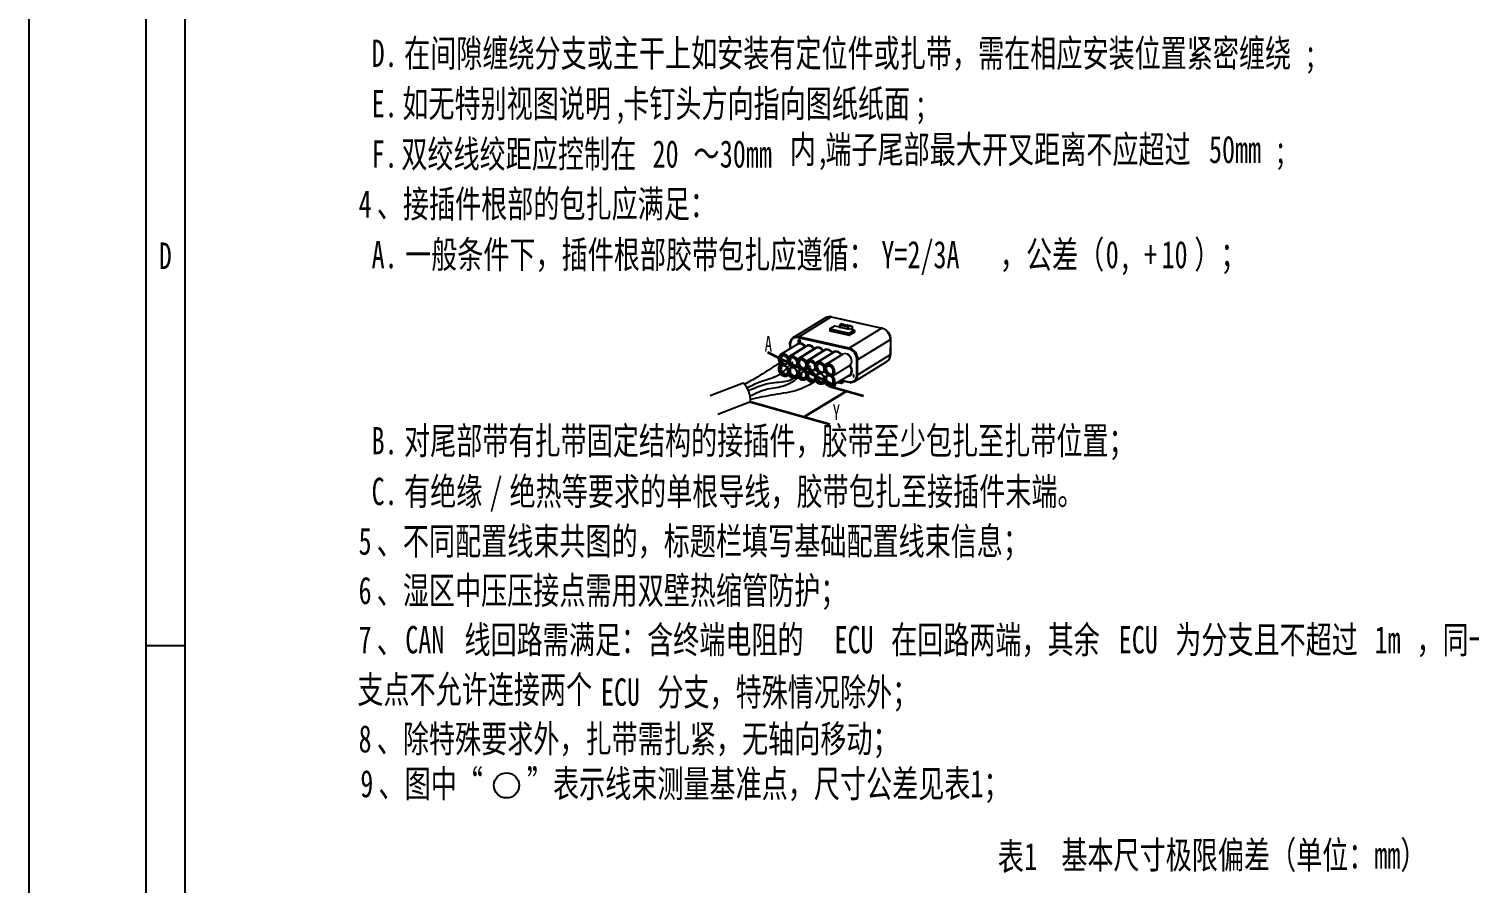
# Model space of a CAD drawing. Header units: inches. Extents: x 47316 to 59086, y 3141 to 11743.
# Drawn here: x 50247.9 to 50432.4, y 11130.8 to 11240.3 of the extents above; entities that cross this region are included whole.
import ezdxf

# ---------------------------------------------------------------- set-up
doc = ezdxf.new("R2010")
doc.units = ezdxf.units.IN
doc.header["$MEASUREMENT"] = 0
doc.styles.add('MtX_SimSun', font='')
doc.styles.get("Standard").update_dxf_attribs({"font": ''})
doc.styles.get('MtX_SimSun').set_extended_font_data('SimSun')
doc.styles.get('Standard').set_extended_font_data('SimSun')

msp = doc.modelspace()

# ---------------------------------------------------------------- hatches: boundary and pattern name
h = msp.add_hatch(color=0)
h.dxf.hatch_style = 2
h.paths.add_polyline_path([(50343.89, 11198.36), (50344.61, 11197.84), (50343.77, 11198.1)])
h = msp.add_hatch(color=0)
h.dxf.hatch_style = 2
h.paths.add_polyline_path([(50350.12, 11195.29), (50349.27, 11195.54), (50349.99, 11195.03)])
h = msp.add_hatch(color=0)
h.dxf.hatch_style = 2
h.paths.add_polyline_path([(50351.83, 11193.57), (50352.66, 11193.9), (50351.99, 11193.33)])
h = msp.add_hatch(color=0)
h.dxf.hatch_style = 2
h.paths.add_polyline_path([(50347.93, 11191.16), (50347.27, 11190.57), (50348.08, 11190.92)])

# ---------------------------------------------------------------- linework, layer by layer
at = {"color": 0, "lineweight": -3}
for p, q in [((50247.93, 11581.24), (50247.93, 10740.24)), ((50267.93, 11561.24), (50267.93, 10761.24)), ((50262.93, 11261.24), (50262.93, 10761.24)), ((50345.85, 11200.74), (50350.02, 11203.31)), ((50346.54, 11200.84), (50350.7, 11203.41)), ((50350.02, 11203.31), (50350.13, 11203.37)), ((50350.13, 11203.37), (50350.26, 11203.41)), ((50350.26, 11203.41), (50350.39, 11203.44)), ((50350.39, 11203.44), (50350.54, 11203.44)), ((50350.54, 11203.44), (50350.69, 11203.43)), ((50350.69, 11203.43), (50350.74, 11203.42)), ((50350.7, 11203.41), (50357.18, 11201.95)), ((50350.74, 11203.42), (50357.22, 11201.96)), ((50345.74, 11200.66), (50345.84, 11200.74)), ((50345.84, 11200.74), (50345.85, 11200.74)), ((50352.97, 11199.28), (50346.49, 11200.73)), ((50353.02, 11199.39), (50346.54, 11200.84)), ((50350.52, 11201.82), (50350.52, 11201.64)), ((50351.11, 11202.22), (50350.54, 11201.87)), ((50350.55, 11201.8), (50350.54, 11201.62)), ((50350.54, 11201.62), (50352.99, 11201.07)), ((50350.55, 11201.8), (50352.99, 11201.25)), ((50351.15, 11202.22), (50350.58, 11201.87)), ((50350.58, 11201.87), (50353.02, 11201.32)), ((50351.82, 11202.07), (50351.15, 11202.22)), ((50351.82, 11202.08), (50351.16, 11202.23)), ((50351.82, 11202.06), (50351.81, 11202.34)), ((50351.83, 11202.38), (50352.02, 11202.5)), ((50351.84, 11202.05), (50351.83, 11202.33)), ((50352.83, 11202.1), (50351.83, 11202.33)), ((50352.84, 11201.82), (50351.84, 11202.05)), ((50351.85, 11202.39), (50352.05, 11202.51)), ((50352.86, 11202.16), (50351.85, 11202.39)), ((50352.05, 11202.51), (50352.28, 11202.45)), ((50352.06, 11202.51), (50352.29, 11202.46)), ((50352.22, 11202.42), (50352.28, 11202.45)), ((50352.76, 11202.3), (50352.22, 11202.42)), ((50352.75, 11202.3), (50352.24, 11202.42)), ((50352.3, 11202.45), (50352.29, 11202.46)), ((50352.3, 11202.45), (50352.53, 11202.35)), ((50352.31, 11202.4), (50352.32, 11202.4)), ((50352.32, 11202.4), (50352.33, 11202.4)), ((50352.79, 11202.33), (50352.75, 11202.3)), ((50352.82, 11202.33), (50352.76, 11202.3)), ((50352.82, 11202.33), (50353.05, 11202.28)), ((50352.83, 11202.33), (50353.06, 11202.28)), ((50352.83, 11202.1), (50352.84, 11201.82)), ((50353.05, 11202.28), (50352.86, 11202.16)), ((50353.09, 11202.23), (50352.89, 11202.11)), ((50352.89, 11202.11), (50352.91, 11201.83)), ((50352.95, 11201.85), (50352.91, 11201.83)), ((50353.63, 11201.7), (50352.95, 11201.85)), ((50353.64, 11201.7), (50352.96, 11201.85)), ((50352.99, 11201.25), (50352.99, 11201.07)), ((50357.18, 11201.95), (50353.02, 11199.39)), ((50353.02, 11201.32), (50353.63, 11201.7)), ((50353.06, 11202.28), (50353.07, 11202.28)), ((50353.42, 11202.13), (50353.07, 11202.28)), ((50353.07, 11201.08), (50353.68, 11201.45)), ((50353.08, 11201.26), (50353.07, 11201.08)), ((50353.08, 11201.26), (50353.68, 11201.63)), ((50353.44, 11202.08), (50353.09, 11202.23)), ((50353.44, 11201.92), (50353.23, 11201.79)), ((50353.44, 11201.92), (50353.44, 11202.08)), ((50353.45, 11201.93), (50353.45, 11202.08)), ((50353.68, 11201.63), (50353.68, 11201.45)), ((50353.69, 11201.64), (50353.69, 11201.46)), ((50357.22, 11201.96), (50357.36, 11201.92)), ((50357.36, 11201.92), (50357.52, 11201.85)), ((50357.52, 11201.85), (50357.66, 11201.76)), ((50357.66, 11201.76), (50357.8, 11201.65)), ((50357.8, 11201.65), (50357.93, 11201.53)), ((50357.93, 11201.53), (50358.04, 11201.39)), ((50358.04, 11201.39), (50358.13, 11201.24)), ((50358.13, 11201.24), (50358.2, 11201.07)), ((50358.2, 11201.07), (50358.26, 11200.91)), ((50358.26, 11200.91), (50358.3, 11200.73)), ((50358.3, 11200.73), (50358.31, 11200.57)), ((50346.36, 11199.88), (50344.23, 11198.57)), ((50347.34, 11199.55), (50345.21, 11198.24)), ((50347.52, 11199.62), (50345.39, 11198.3)), ((50345.41, 11199.88), (50345.42, 11200.03)), ((50345.41, 11199.88), (50345.41, 11199.29)), ((50345.42, 11200.03), (50345.45, 11200.18)), ((50345.45, 11200.18), (50345.5, 11200.32)), ((50345.45, 11199.85), (50345.45, 11199.32)), ((50345.5, 11200.32), (50345.57, 11200.45)), ((50345.57, 11200.45), (50345.64, 11200.56)), ((50345.64, 11200.56), (50345.74, 11200.66)), ((50348.5, 11199.29), (50346.37, 11197.98)), ((50346.5, 11200.43), (50346.46, 11200.39)), ((50346.46, 11200.39), (50346.46, 11200.34)), ((50346.46, 11200.34), (50346.5, 11200.38)), ((50346.49, 11200.36), (50346.46, 11200.34)), ((50346.49, 11200.36), (50346.5, 11200.37)), ((50346.52, 11200.44), (50346.5, 11200.43)), ((50346.53, 11200.42), (50346.5, 11200.43)), ((50346.5, 11200.38), (50346.5, 11200.15)), ((50346.5, 11200.15), (50346.53, 11200.14)), ((50346.55, 11200.43), (50346.52, 11200.44)), ((50346.55, 11200.43), (50346.53, 11200.42)), ((50346.53, 11200.14), (50346.53, 11200.42)), ((50346.55, 11200.15), (50346.53, 11200.14)), ((50346.55, 11200.15), (50346.55, 11200.43)), ((50348.68, 11199.35), (50346.55, 11198.04)), ((50346.72, 11200.27), (50346.57, 11200.16)), ((50346.57, 11200.16), (50346.57, 11200.13)), ((50346.57, 11200.13), (50346.76, 11200.09)), ((50346.6, 11200.38), (50346.58, 11200.37)), ((50346.58, 11200.37), (50346.58, 11200.34)), ((50346.58, 11200.34), (50346.6, 11200.34)), ((50346.63, 11200.4), (50346.6, 11200.38)), ((50346.63, 11200.39), (50346.6, 11200.38)), ((50346.6, 11200.34), (50346.61, 11200.35)), ((50346.63, 11200.35), (50346.6, 11200.34)), ((50346.61, 11200.35), (50346.63, 11200.36)), ((50346.61, 11200.15), (50346.75, 11200.25)), ((50346.64, 11200.16), (50346.61, 11200.15)), ((50346.76, 11200.12), (50346.61, 11200.15)), ((50346.65, 11200.41), (50346.63, 11200.4)), ((50346.65, 11200.41), (50346.63, 11200.39)), ((50346.66, 11200.39), (50346.63, 11200.39)), ((50346.63, 11200.35), (50346.63, 11200.36)), ((50346.63, 11200.36), (50346.66, 11200.36)), ((50346.64, 11200.16), (50346.77, 11200.27)), ((50346.79, 11200.13), (50346.64, 11200.16)), ((50346.69, 11200.4), (50346.65, 11200.41)), ((50346.69, 11200.4), (50346.66, 11200.39)), ((50346.68, 11200.38), (50346.66, 11200.39)), ((50346.66, 11200.36), (50346.68, 11200.36)), ((50346.71, 11200.4), (50346.68, 11200.38)), ((50346.72, 11200.37), (50346.68, 11200.38)), ((50346.68, 11200.36), (50346.71, 11200.34)), ((50346.71, 11200.4), (50346.69, 11200.4)), ((50346.74, 11200.38), (50346.71, 11200.4)), ((50346.71, 11200.34), (50346.72, 11200.33)), ((50346.74, 11200.38), (50346.72, 11200.37)), ((50346.74, 11200.35), (50346.72, 11200.37)), ((50346.72, 11200.33), (50346.73, 11200.31)), ((50346.73, 11200.3), (50346.72, 11200.27)), ((50346.73, 11200.31), (50346.73, 11200.3)), ((50346.76, 11200.37), (50346.74, 11200.38)), ((50346.76, 11200.37), (50346.74, 11200.35)), ((50346.76, 11200.33), (50346.74, 11200.35)), ((50346.75, 11200.25), (50346.76, 11200.27)), ((50346.77, 11200.27), (50346.75, 11200.25)), ((50346.78, 11200.34), (50346.76, 11200.37)), ((50346.78, 11200.34), (50346.76, 11200.33)), ((50346.76, 11200.3), (50346.76, 11200.33)), ((50346.79, 11200.31), (50346.76, 11200.3)), ((50346.76, 11200.29), (50346.76, 11200.3)), ((50346.79, 11200.3), (50346.76, 11200.29)), ((50346.76, 11200.27), (50346.76, 11200.29)), ((50346.78, 11200.28), (50346.76, 11200.27)), ((50346.79, 11200.13), (50346.76, 11200.12)), ((50346.76, 11200.09), (50346.76, 11200.12)), ((50346.79, 11200.1), (50346.76, 11200.09)), ((50346.77, 11200.27), (50346.78, 11200.28)), ((50346.79, 11200.31), (50346.78, 11200.34)), ((50346.78, 11200.28), (50346.79, 11200.3)), ((50346.79, 11200.3), (50346.79, 11200.31)), ((50346.79, 11200.1), (50346.79, 11200.13)), ((50349.66, 11199.03), (50347.53, 11197.72)), ((50349.84, 11199.09), (50347.71, 11197.78)), ((50351, 11198.83), (50348.87, 11197.52)), ((50354.12, 11197.94), (50358.28, 11200.51)), ((50358.28, 11200.51), (50358.27, 11198.54)), ((50358.31, 11200.54), (50358.3, 11198.57)), ((50358.31, 11200.57), (50358.31, 11200.54)), ((50343.96, 11198.14), (50343.94, 11198.01)), ((50343.94, 11198.01), (50343.95, 11197.88)), ((50343.95, 11197.88), (50343.98, 11197.75)), ((50343.98, 11198.24), (50343.96, 11198.14)), ((50344.01, 11197.07), (50343.97, 11196.96)), ((50344.03, 11198.35), (50343.98, 11198.24)), ((50343.98, 11197.75), (50344.03, 11197.62)), ((50344.06, 11197.16), (50344.01, 11197.07)), ((50344.08, 11198.43), (50344.03, 11198.35)), ((50344.03, 11197.62), (50344.09, 11197.49)), ((50344.12, 11197.23), (50344.06, 11197.16)), ((50344.14, 11198.5), (50344.08, 11198.43)), ((50344.09, 11197.49), (50344.11, 11197.47)), ((50344.19, 11197.29), (50344.12, 11197.23)), ((50344.23, 11198.57), (50344.14, 11198.5)), ((50344.18, 11197.37), (50344.2, 11197.34)), ((50344.2, 11197.29), (50344.19, 11197.29)), ((50344.2, 11197.34), (50344.2, 11197.31)), ((50344.2, 11197.31), (50344.2, 11197.29)), ((50345.28, 11198.22), (50345.28, 11198.22)), ((50346.44, 11197.96), (50346.44, 11197.96)), ((50347.6, 11197.7), (50347.6, 11197.7)), ((50350.82, 11198.77), (50348.69, 11197.46)), ((50348.76, 11197.44), (50348.76, 11197.44)), ((50351.98, 11198.51), (50349.85, 11197.2)), ((50349.92, 11197.18), (50349.92, 11197.18)), ((50350.03, 11197.26), (50350, 11197.25)), ((50352.16, 11198.57), (50350.03, 11197.26)), ((50353.68, 11195.13), (50357.84, 11197.69)), ((50353.99, 11195.97), (50354, 11197.93)), ((50358.27, 11198.54), (50354.11, 11195.98)), ((50357.84, 11197.69), (50357.95, 11197.77)), ((50357.95, 11197.77), (50358.05, 11197.87)), ((50358.05, 11197.87), (50358.13, 11197.98)), ((50358.13, 11197.98), (50358.2, 11198.11)), ((50358.2, 11198.11), (50358.25, 11198.24)), ((50358.25, 11198.24), (50358.28, 11198.39)), ((50358.28, 11198.39), (50358.3, 11198.55)), ((50358.3, 11198.55), (50358.3, 11198.57)), ((50343.97, 11196.96), (50343.94, 11196.86)), ((50343.94, 11196.86), (50343.94, 11196.73)), ((50343.94, 11196.73), (50343.95, 11196.59)), ((50343.95, 11196.59), (50343.98, 11196.46)), ((50343.98, 11196.46), (50344.04, 11196.33)), ((50344.04, 11196.33), (50344.11, 11196.21)), ((50344.11, 11196.21), (50344.19, 11196.1)), ((50344.19, 11196.1), (50344.29, 11196.01)), ((50344.29, 11196.01), (50344.39, 11195.93)), ((50344.39, 11195.93), (50344.49, 11195.88)), ((50344.49, 11195.88), (50344.61, 11195.83)), ((50344.61, 11195.83), (50344.71, 11195.81)), ((50344.71, 11195.81), (50344.83, 11195.81)), ((50344.83, 11195.81), (50344.93, 11195.82)), ((50344.93, 11195.82), (50345.03, 11195.86)), ((50345.03, 11195.86), (50345.1, 11195.89)), ((50345.24, 11195.98), (50345.1, 11195.89)), ((50345.21, 11195.98), (50345.2, 11195.97)), ((50345.22, 11195.98), (50345.21, 11195.98)), ((50345.21, 11195.98), (50345.21, 11195.98)), ((50345.24, 11195.98), (50345.22, 11195.98)), ((50345.27, 11195.95), (50345.24, 11195.98)), ((50345.3, 11195.9), (50345.27, 11195.95)), ((50345.4, 11195.79), (50345.3, 11195.9)), ((50345.51, 11195.7), (50345.4, 11195.79)), ((50345.63, 11195.63), (50345.51, 11195.7)), ((50345.73, 11195.59), (50345.63, 11195.63)), ((50345.83, 11195.56), (50345.73, 11195.59)), ((50345.95, 11195.55), (50345.83, 11195.56)), ((50346.06, 11195.56), (50345.95, 11195.55)), ((50346.17, 11195.59), (50346.06, 11195.56)), ((50346.26, 11195.63), (50346.17, 11195.59)), ((50346.39, 11195.72), (50346.26, 11195.63)), ((50346.37, 11195.72), (50346.36, 11195.71)), ((50346.38, 11195.72), (50346.37, 11195.72)), ((50346.37, 11195.72), (50346.37, 11195.72)), ((50346.4, 11195.72), (50346.38, 11195.72)), ((50346.43, 11195.69), (50346.4, 11195.72)), ((50346.46, 11195.64), (50346.43, 11195.69)), ((50346.56, 11195.53), (50346.46, 11195.64)), ((50346.67, 11195.44), (50346.56, 11195.53)), ((50346.78, 11195.37), (50346.67, 11195.44)), ((50346.89, 11195.33), (50346.78, 11195.37)), ((50346.99, 11195.3), (50346.89, 11195.33)), ((50347.11, 11195.29), (50346.99, 11195.3)), ((50347.22, 11195.3), (50347.11, 11195.29)), ((50347.33, 11195.33), (50347.22, 11195.3)), ((50347.42, 11195.37), (50347.33, 11195.33)), ((50347.55, 11195.46), (50347.42, 11195.37)), ((50347.53, 11195.46), (50347.52, 11195.45)), ((50347.54, 11195.46), (50347.53, 11195.46)), ((50347.53, 11195.46), (50347.53, 11195.46)), ((50347.56, 11195.46), (50347.54, 11195.46)), ((50347.59, 11195.43), (50347.56, 11195.46)), ((50347.62, 11195.38), (50347.59, 11195.43)), ((50347.72, 11195.27), (50347.62, 11195.38)), ((50347.82, 11195.18), (50347.72, 11195.27)), ((50347.94, 11195.11), (50347.82, 11195.18)), ((50348.71, 11195.2), (50348.58, 11195.11)), ((50348.69, 11195.2), (50348.68, 11195.19)), ((50348.69, 11195.2), (50348.68, 11195.2)), ((50348.7, 11195.2), (50348.69, 11195.2)), ((50348.72, 11195.2), (50348.7, 11195.2)), ((50348.74, 11195.17), (50348.72, 11195.2)), ((50348.78, 11195.12), (50348.74, 11195.17)), ((50353.02, 11195.9), (50350.89, 11194.59)), ((50351.94, 11194.97), (50351.95, 11195.17)), ((50352.42, 11195.15), (50352.05, 11194.92)), ((50352.07, 11195.28), (50352.95, 11195.08)), ((50352.07, 11195.18), (50352.12, 11195.21)), ((50352.07, 11194.96), (50352.07, 11195.18)), ((50352.39, 11195.15), (50352.07, 11194.96)), ((50352.1, 11195.22), (50352.98, 11195.02)), ((50353.56, 11195.97), (50353.53, 11195.93)), ((50353.53, 11195.93), (50353.53, 11195.88)), ((50353.53, 11195.88), (50353.56, 11195.92)), ((50353.55, 11195.9), (50353.53, 11195.88)), ((50353.55, 11195.9), (50353.56, 11195.91)), ((50353.58, 11195.98), (50353.56, 11195.97)), ((50353.59, 11195.96), (50353.56, 11195.97)), ((50353.56, 11195.92), (50353.56, 11195.69)), ((50353.56, 11195.69), (50353.59, 11195.68)), ((50353.61, 11195.97), (50353.58, 11195.98)), ((50353.61, 11195.97), (50353.59, 11195.96)), ((50353.59, 11195.68), (50353.59, 11195.96)), ((50353.61, 11195.69), (50353.59, 11195.68)), ((50353.61, 11195.69), (50353.61, 11195.97)), ((50335.22, 11193.31), (50339.44, 11194.96)), ((50348.05, 11195.07), (50347.94, 11195.11)), ((50348.15, 11195.04), (50348.05, 11195.07)), ((50348.27, 11195.03), (50348.15, 11195.04)), ((50348.38, 11195.04), (50348.27, 11195.03)), ((50348.49, 11195.07), (50348.38, 11195.04)), ((50348.58, 11195.11), (50348.49, 11195.07)), ((50348.87, 11195.01), (50348.78, 11195.12)), ((50348.98, 11194.92), (50348.87, 11195.01)), ((50349.1, 11194.85), (50348.98, 11194.92)), ((50349.2, 11194.81), (50349.1, 11194.85)), ((50349.31, 11194.78), (50349.2, 11194.81)), ((50349.43, 11194.77), (50349.31, 11194.78)), ((50349.54, 11194.78), (50349.43, 11194.77)), ((50349.65, 11194.81), (50349.54, 11194.78)), ((50349.73, 11194.85), (50349.65, 11194.81)), ((50349.87, 11194.94), (50349.73, 11194.85)), ((50349.85, 11194.94), (50349.84, 11194.93)), ((50349.85, 11194.94), (50349.84, 11194.94)), ((50349.86, 11194.94), (50349.85, 11194.94)), ((50349.88, 11194.93), (50349.86, 11194.94)), ((50349.9, 11194.91), (50349.88, 11194.93)), ((50349.92, 11194.89), (50349.9, 11194.91)), ((50350.01, 11194.78), (50349.92, 11194.89)), ((50350.11, 11194.69), (50350.01, 11194.78)), ((50350.22, 11194.61), (50350.11, 11194.69)), ((50350.34, 11194.55), (50350.22, 11194.61)), ((50350.46, 11194.52), (50350.34, 11194.55)), ((50350.59, 11194.51), (50350.46, 11194.52)), ((50350.69, 11194.51), (50350.59, 11194.51)), ((50350.8, 11194.54), (50350.69, 11194.51)), ((50350.89, 11194.59), (50350.8, 11194.54)), ((50351.74, 11195.02), (50351.94, 11194.97)), ((50351.74, 11194.97), (50351.99, 11194.91)), ((50351.94, 11194.97), (50351.96, 11194.94)), ((50351.98, 11194.96), (50351.94, 11194.97)), ((50351.96, 11194.94), (50351.98, 11194.92)), ((50352.01, 11194.95), (50351.98, 11194.96)), ((50351.98, 11194.92), (50351.99, 11194.91)), ((50352.05, 11194.95), (50352.01, 11194.95)), ((50352.07, 11194.96), (50352.05, 11194.95)), ((50352.98, 11195.02), (50353.12, 11195)), ((50353.12, 11195), (50353.27, 11195)), ((50353.27, 11195), (50353.41, 11195.02)), ((50353.41, 11195.02), (50353.54, 11195.06)), ((50353.54, 11195.06), (50353.66, 11195.11)), ((50353.66, 11195.11), (50353.68, 11195.13)), ((50340.39, 11192.52), (50336.18, 11190.87)), ((50267.93, 11161.24), (50262.93, 11161.24))]:
    msp.add_line(p, q, dxfattribs=at)
at = {"color": 0, "lineweight": 35}
for p, q in [((50342.53, 11198.87), (50351.27, 11194.55)), ((50352.66, 11193.89), (50347.26, 11190.57)), ((50350.46, 11194.52), (50354.86, 11193.27)), ((50351.69, 11195.08), (50351.69, 11195.02)), ((50340.39, 11192.52), (50350.53, 11189.64))]:
    msp.add_line(p, q, dxfattribs=at)
at = {"color": 0, "lineweight": 13}
for p, q in [((50353.06, 11197.17), (50350.93, 11195.86)), ((50353.06, 11197.09), (50350.93, 11195.78)), ((50354.11, 11195.98), (50354.12, 11197.94)), ((50351.7, 11195.02), (50351.69, 11195.02)), ((50351.69, 11195.02), (50351.69, 11195.02)), ((50351.71, 11195.02), (50351.7, 11195.02)), ((50351.7, 11195.02), (50351.7, 11195.02)), ((50351.74, 11195.02), (50351.71, 11195.02)), ((50351.73, 11194.98), (50351.74, 11195.02)), ((50351.73, 11194.97), (50351.73, 11194.98)), ((50351.74, 11194.97), (50351.73, 11194.97)), ((50351.74, 11195.11), (50351.74, 11195.02)), ((50351.74, 11194.97), (50351.74, 11194.97))]:
    msp.add_line(p, q, dxfattribs=at)
at = {"color": 0, "lineweight": 25}
msp.add_circle((50309.12, 11143.34), 1.61, dxfattribs=at)
at = {"color": 0, "lineweight": -3}
for centre, radius, start, end in [((50350.58, 11201.82), 0.06, 121.6329, 179.7235), ((50351.14, 11202.17), 0.06, 77.3398, 121.6329), ((50351.85, 11202.34), 0.045, 121.6295, 182.5609), ((50352.05, 11202.46), 0.045, 77.3408, 121.6329), ((50352.23, 11202.33), 0.0846, 77.8028, 95.4351), ((50352.75, 11202.29), 0.0128, 28.1467, 68.043), ((50352.82, 11202.29), 0.045, 77.3391, 121.6329), ((50353.4, 11202.08), 0.045, 359.7235, 66.5659), ((50353.63, 11201.64), 0.06, 359.7235, 77.3391), ((50344.96, 11198.04), 1.02, 213.7071, 220.6121), ((50345.68, 11197.83), 0.558, 121.6507, 135.6047), ((50346.84, 11197.57), 0.558, 121.6507, 135.6047), ((50348, 11197.31), 0.558, 121.6507, 135.6047), ((50349.16, 11197.05), 0.558, 121.6507, 135.6047), ((50350.32, 11196.79), 0.56, 124.9232, 135.5891), ((50352.1, 11195.2), 0.0184, 71.7983, 111.3566), ((50336.91, 11192.57), 3.48, 359.2553, 43.4381), ((50352.01, 11194.98), 0.0712, 256.4142, 301.0924)]:
    msp.add_arc(centre, radius, start, end, dxfattribs=at)
at = {"color": 0, "lineweight": 35}
msp.add_arc((50351.75, 11195.02), 0.0602, 179.7018, 257.3656, dxfattribs=at)
at = {"color": 0, "lineweight": -3}
for centre, major_axis, ratio, start_param, end_param in [((50350.7, 11202.21), (0.68, -1.1), 0.798879, 2.479583, 3.141668), ((50350.7, 11203.24), (0.039, 0.176), 0.474432, 0, 0.433465), ((50346.49, 11199.62), (0.63, -1.02), 0.798879, 2.479583, 4.05038), ((50346.53, 11199.65), (0.68, -1.1), 0.798879, 2.479583, 3.141668), ((50346.54, 11200.76), (0.0197, 0.0878), 0.474432, 0.433465, 2.004262), ((50350.58, 11201.82), (-0.06, 0.0003), 0.369739, 0, 1.034895), ((50350.58, 11201.64), (-0.06, 0.0003), 0.369739, 0, 1.034895), ((50350.58, 11201.82), (-0.0315, 0.0511), 0.798879, 5.621176, 6.283035), ((50350.58, 11201.82), (-0.0131, -0.0586), 0.474432, 3.575058, 5.145854), ((50351.14, 11202.17), (-0.0315, 0.0511), 0.798879, 5.621176, 6.283261), ((50351.14, 11202.17), (0.0131, 0.0586), 0.474432, 0.000118, 0.433465), ((50351.85, 11202.34), (0.045, 0.002), 0.437959, 3.141593, 4.156456), ((50351.86, 11202.06), (-0.045, 0.0001), 0.370411, 0.016104, 1.032687), ((50351.85, 11202.34), (0.0236, -0.0383), 0.798879, 2.479583, 3.141593), ((50351.85, 11202.34), (0.0099, 0.0439), 0.474432, 0.433465, 2.091528), ((50352.05, 11202.46), (0.0236, -0.0383), 0.798879, 2.479583, 3.141668), ((50352.05, 11202.46), (-0.0099, -0.0439), 0.474432, 3.32729, 3.575058), ((50352.05, 11202.46), (-0.0099, -0.0439), 0.474432, 3.141654, 3.264998), ((50352.28, 11202.41), (-0.0099, -0.0439), 0.474432, 3.141654, 3.575058), ((50352.28, 11202.41), (0.0236, -0.0383), 0.798879, 0.908787, 2.479583), ((50352.28, 11202.41), (-0.0179, -0.0413), 0.876721, 1.736241, 3.141708), ((50352.82, 11202.29), (-0.0236, 0.0383), 0.798879, 5.621176, 6.283261), ((50352.82, 11202.29), (0.0099, 0.0439), 0.474432, 6.283185, 6.716651), ((50352.86, 11202.12), (0.0099, 0.0439), 0.474432, 0.433465, 2.091528), ((50352.86, 11202.12), (-0.045, -0.002), 0.437959, 1.014863, 2.58566), ((50352.87, 11201.83), (0.045, -0.0001), 0.370411, 4.17428, 5.745076), ((50352.86, 11202.12), (-0.0236, 0.0383), 0.798879, 4.05038, 5.621176), ((50352.95, 11201.79), (0.0131, 0.0586), 0.474432, 0, 0.433465), ((50353.02, 11201.27), (-0.0131, -0.0586), 0.474432, 3.575058, 5.145854), ((50353.02, 11201.27), (-0.06, 0.0003), 0.369739, 1.034895, 2.605691), ((50353.02, 11201.09), (-0.06, 0.0003), 0.369739, 1.034895, 2.605691), ((50353.02, 11201.27), (0.0315, -0.0511), 0.798879, 0.908787, 2.479583), ((50353.05, 11202.24), (-0.0236, 0.0383), 0.798879, 4.05038, 5.621176), ((50353.05, 11202.24), (0.0099, 0.0439), 0.474432, 0.21995, 0.433465), ((50353.05, 11202.24), (0.0099, 0.0439), 0.474432, 0, 0.157658), ((50353.05, 11202.24), (0.0179, 0.0413), 0.876721, 4.877833, 6.2833), ((50353.4, 11202.08), (0.0179, 0.0413), 0.876721, 4.877833, 6.283328), ((50353.4, 11202.08), (0.045, -0.0002), 0.369739, 5.747284, 6.283185), ((50353.4, 11201.93), (-0.045, 0.0002), 0.369739, 2.605691, 3.141593), ((50353.63, 11201.64), (0.0131, 0.0586), 0.474432, 0, 0.433465), ((50353.63, 11201.64), (0.0315, -0.0511), 0.798879, 0.908787, 2.479583), ((50353.63, 11201.64), (-0.06, 0.0003), 0.369739, 2.605691, 3.141593), ((50353.63, 11201.46), (-0.06, 0.0003), 0.369739, 2.605691, 3.141593), ((50357.18, 11201.79), (-0.039, -0.176), 0.474432, 3.141593, 3.575058), ((50357.18, 11200.76), (0.68, -1.1), 0.798879, 0.908787, 2.479583), ((50345.5, 11199.88), (-0.09, 0.0004), 0.369739, 0, 1.034895), ((50346.83, 11199.19), (-0.468, 0.76), 0.798879, 4.763533, 6.651951), ((50346.79, 11199.17), (-0.437, 0.709), 0.798879, 4.763533, 6.283214), ((50347.38, 11199.58), (-0.0498, -0.0335), 0.030749, 0.644739, 2.215535), ((50347.38, 11199.58), (-0.0315, 0.0511), 0.798879, 1.621941, 2.370486), ((50347.98, 11198.93), (-0.468, 0.76), 0.798879, 4.763533, 6.478819), ((50347.38, 11199.58), (0.0428, -0.042), 0.590018, 0.605431, 1.42547), ((50347.95, 11198.91), (-0.437, 0.709), 0.798879, 4.763533, 6.283294), ((50348.54, 11199.32), (-0.0498, -0.0335), 0.030749, 0.644739, 2.215535), ((50348.54, 11199.32), (-0.0315, 0.0511), 0.798879, 1.621941, 2.370486), ((50349.14, 11198.66), (-0.468, 0.76), 0.798879, 4.763533, 6.478819), ((50348.54, 11199.32), (0.0428, -0.042), 0.590018, 0.605431, 1.42547), ((50349.11, 11198.65), (-0.437, 0.709), 0.798879, 4.763533, 6.283294), ((50349.7, 11199.06), (-0.0498, -0.0335), 0.030749, 0.644739, 2.215535), ((50349.7, 11199.06), (-0.0315, 0.0511), 0.798879, 1.621941, 2.370486), ((50350.3, 11198.4), (-0.468, 0.76), 0.798879, 4.763533, 6.478819), ((50349.7, 11199.06), (0.0428, -0.042), 0.590018, 0.605431, 1.42547), ((50350.27, 11198.39), (-0.437, 0.709), 0.798879, 4.763533, 6.283294), ((50351.46, 11198.14), (-0.468, 0.76), 0.798879, 4.763533, 6.478819), ((50351.43, 11198.12), (-0.437, 0.709), 0.798879, 4.763533, 6.283294), ((50353.02, 11199.31), (0.0197, 0.0878), 0.474432, 0.433465, 2.004262), ((50352.97, 11198.16), (0.63, -1.02), 0.798879, 0.908787, 2.479583), ((50353.01, 11198.19), (0.68, -1.1), 0.798879, 0.908787, 2.479583), ((50358.13, 11200.54), (0.18, -0.001), 0.369739, 5.747284, 6.283185), ((50344.64, 11197.84), (-0.405, 0.658), 0.798879, 4.763533, 8.049615), ((50344.63, 11196.58), (-0.405, 0.658), 0.798879, 0.051144, 3.337226), ((50344.64, 11197.84), (0.342, -0.556), 0.798879, 2.479583425205964, 8.762768732385549), ((50344.63, 11196.58), (0.342, -0.556), 0.798879, 5.621176, 11.904361), ((50344.67, 11197.86), (-0.311, 0.504), 0.798879, 0.000076, 2.479583), ((50344.66, 11196.6), (-0.311, 0.504), 0.798879, 0.000076, 2.479583), ((50344.23, 11197.41), (0.0455, 0.0391), 0.116923, 2.206934, 3.141593), ((50344.23, 11197.24), (0.0347, -0.049), 0.600705, 3.103121, 4.673917), ((50344.13, 11197.32), (-0.063, 0.102), 0.798879, 3.192737, 4.908023), ((50344.67, 11197.86), (-0.437, 0.709), 0.798879, 4.763533, 6.283214), ((50344.79, 11197.93), (-0.311, 0.504), 0.798879, 0.153087, 2.988505), ((50344.78, 11196.68), (-0.311, 0.504), 0.798879, 0.153087, 0.908787), ((50344.66, 11196.6), (-0.311, 0.504), 0.798879, 5.621176, 6.283261), ((50344.67, 11197.86), (-0.311, 0.504), 0.798879, 5.621176, 6.283261), ((50344.67, 11197.86), (-0.311, 0.504), 0.798879, 2.479583, 3.141668), ((50344.66, 11196.6), (-0.311, 0.504), 0.798879, 3.141668, 5.621176), ((50344.67, 11197.86), (-0.311, 0.504), 0.798879, 3.141668, 5.621176), ((50345.17, 11198.21), (-0.0498, -0.0335), 0.030749, 3.786331, 5.357128), ((50345.22, 11198.25), (0.063, -0.102), 0.798879, 4.763533, 6.478819), ((50345.25, 11198.27), (-0.0315, 0.0511), 0.798879, 1.621941, 3.141701), ((50345.8, 11197.58), (0.342, -0.556), 0.798879, 2.479583425205964, 8.762768732385549), ((50345.79, 11196.32), (0.342, -0.556), 0.798879, 5.621176, 11.904361), ((50345.33, 11198.18), (0.0428, -0.042), 0.590018, 3.141476, 4.567062), ((50345.83, 11197.6), (-0.311, 0.504), 0.798879, 0.000076, 2.479583), ((50345.8, 11197.58), (-0.405, 0.658), 0.798879, 4.763533, 6.478819), ((50345.83, 11197.6), (-0.437, 0.709), 0.798879, 4.763533, 6.283067), ((50345.95, 11197.67), (-0.311, 0.504), 0.798879, 0.153087, 2.988505), ((50345.83, 11197.6), (-0.311, 0.504), 0.798879, 5.621176, 6.283261), ((50345.83, 11197.6), (-0.311, 0.504), 0.798879, 2.479583, 3.141668), ((50345.83, 11197.6), (-0.311, 0.504), 0.798879, 3.141668, 5.621176), ((50346.33, 11197.95), (-0.0498, -0.0335), 0.030749, 3.786331, 5.357128), ((50346.38, 11197.99), (0.063, -0.102), 0.798879, 4.763533, 6.478819), ((50346.41, 11198.01), (-0.0315, 0.0511), 0.798879, 1.621941, 3.141701), ((50346.95, 11197.32), (0.342, -0.556), 0.798879, 2.479583425205964, 8.762768732385549), ((50346.49, 11197.92), (0.0428, -0.042), 0.590018, 3.141476, 4.567062), ((50346.99, 11197.34), (-0.311, 0.504), 0.798879, 0.000076, 2.479583), ((50346.95, 11197.32), (-0.405, 0.658), 0.798879, 4.763533, 6.478819), ((50346.99, 11197.34), (-0.437, 0.709), 0.798879, 4.763533, 6.283067), ((50347.11, 11197.41), (-0.311, 0.504), 0.798879, 0.153087, 2.988505), ((50346.99, 11197.34), (-0.311, 0.504), 0.798879, 5.621176, 6.283261), ((50346.99, 11197.34), (-0.311, 0.504), 0.798879, 3.141668, 5.621176), ((50347.49, 11197.69), (-0.0498, -0.0335), 0.030749, 3.786331, 5.357128), ((50347.54, 11197.73), (0.063, -0.102), 0.798879, 4.763533, 6.478819), ((50347.57, 11197.75), (-0.0315, 0.0511), 0.798879, 1.621941, 3.141701), ((50348.11, 11197.06), (0.342, -0.556), 0.798879, 2.479583425205964, 8.762768732385549), ((50347.65, 11197.66), (0.0428, -0.042), 0.590018, 3.141476, 4.567062), ((50348.14, 11197.07), (-0.311, 0.504), 0.798879, 0.000076, 2.479583), ((50348.11, 11197.06), (-0.405, 0.658), 0.798879, 4.763533, 6.478819), ((50348.14, 11197.07), (-0.437, 0.709), 0.798879, 4.763533, 6.283067), ((50348.27, 11197.15), (-0.311, 0.504), 0.798879, 0.153087, 2.988505), ((50348.14, 11197.07), (-0.311, 0.504), 0.798879, 5.621176, 6.283261), ((50348.14, 11197.07), (-0.311, 0.504), 0.798879, 3.141668, 5.621176), ((50348.65, 11197.43), (-0.0498, -0.0335), 0.030749, 3.786331, 5.357128), ((50348.7, 11197.47), (0.063, -0.102), 0.798879, 4.763533, 6.478819), ((50348.73, 11197.49), (-0.0315, 0.0511), 0.798879, 1.621941, 3.141701), ((50349.27, 11196.8), (0.342, -0.556), 0.798879, 2.479583425205964, 8.762768732385549), ((50348.8, 11197.4), (0.0428, -0.042), 0.590018, 3.141476, 4.567062), ((50349.3, 11196.81), (-0.311, 0.504), 0.798879, 0.000076, 2.479583), ((50349.27, 11196.8), (-0.405, 0.658), 0.798879, 4.763533, 6.478819), ((50349.3, 11196.81), (-0.437, 0.709), 0.798879, 4.763533, 6.283067), ((50349.43, 11196.89), (-0.311, 0.504), 0.798879, 0.153087, 2.988505), ((50349.3, 11196.81), (-0.311, 0.504), 0.798879, 5.621176, 6.283261), ((50349.3, 11196.81), (-0.311, 0.504), 0.798879, 3.141668, 5.621176), ((50349.81, 11197.17), (-0.0498, -0.0335), 0.030749, 3.786331, 5.357128), ((50349.89, 11197.23), (-0.0315, 0.0511), 0.798879, 1.621941, 3.141701), ((50350.43, 11196.53), (0.342, -0.556), 0.798879, 2.479583425205964, 8.762768732385549), ((50349.96, 11197.14), (0.0428, -0.042), 0.590018, 3.141476, 4.567062), ((50350.46, 11196.55), (-0.311, 0.504), 0.798879, 0.000076, 2.479583), ((50350.43, 11196.53), (-0.405, 0.658), 0.798879, 3.192737, 6.478819), ((50350.46, 11196.55), (-0.437, 0.709), 0.798879, 3.192737, 6.283185), ((50350.59, 11196.63), (-0.311, 0.504), 0.798879, 0.153087, 2.988505), ((50350.46, 11196.55), (-0.311, 0.504), 0.798879, 5.621176, 6.283261), ((50350.46, 11196.55), (-0.311, 0.504), 0.798879, 3.141668, 5.621176), ((50350.86, 11198.8), (-0.0498, -0.0335), 0.030749, 0.644739, 2.215535), ((50350.86, 11198.8), (-0.0315, 0.0511), 0.798879, 1.621941, 2.370486), ((50350.86, 11198.8), (0.0428, -0.042), 0.590018, 0.605431, 1.42547), ((50352.01, 11198.54), (-0.0498, -0.0335), 0.030749, 0.644739, 2.215535), ((50352.01, 11198.54), (-0.0315, 0.0511), 0.798879, 1.621941, 2.370486), ((50352.01, 11198.54), (0.0428, -0.042), 0.590018, 0.605431, 1.42547), ((50352.62, 11196.63), (-0.468, 0.76), 0.798879, 2.772827, 4.908023), ((50352.59, 11196.61), (-0.437, 0.709), 0.798879, 3.141621, 4.908023), ((50354.04, 11197.96), (0.09, -0.0004), 0.369739, 4.176487, 5.747284), ((50357.17, 11198.79), (0.68, -1.1), 0.798879, 0.000076, 0.908787), ((50358.12, 11198.58), (-0.18, 0.001), 0.369739, 2.605691, 3.141593), ((50344.78, 11196.68), (-0.311, 0.504), 0.798879, 0.908787, 2.988505), ((50344.66, 11196.6), (-0.311, 0.504), 0.798879, 2.479583, 3.141668), ((50344.66, 11196.6), (-0.437, 0.709), 0.798879, 3.141593, 3.337226), ((50345.21, 11195.91), (0.063, -0.102), 0.798879, 1.621941, 3.337226), ((50345.16, 11196.02), (-0.0428, 0.042), 0.590018, 1.42547, 2.996266), ((50345.24, 11195.93), (-0.0315, 0.0511), 0.798879, 0.000109, 0.195634), ((50345.82, 11196.34), (-0.311, 0.504), 0.798879, 0.000076, 2.479583), ((50345.32, 11195.98), (0.0498, 0.0335), 0.030749, 2.215535, 3.141593), ((50345.79, 11196.32), (-0.405, 0.658), 0.798879, 1.621941, 3.337226), ((50345.94, 11196.42), (-0.311, 0.504), 0.798879, 0.153087, 0.908787), ((50345.94, 11196.42), (-0.311, 0.504), 0.798879, 0.908787, 2.988505), ((50345.82, 11196.34), (-0.311, 0.504), 0.798879, 5.621176, 6.283261), ((50345.82, 11196.34), (-0.311, 0.504), 0.798879, 3.141668, 5.621176), ((50345.82, 11196.34), (-0.311, 0.504), 0.798879, 2.479583, 3.141668), ((50345.82, 11196.34), (-0.437, 0.709), 0.798879, 3.141474, 3.337226), ((50346.37, 11195.65), (0.063, -0.102), 0.798879, 1.621941, 3.337226), ((50346.32, 11195.76), (-0.0428, 0.042), 0.590018, 1.42547, 2.996266), ((50346.4, 11195.67), (-0.0315, 0.0511), 0.798879, 0.000109, 0.195634), ((50346.95, 11196.06), (0.342, -0.556), 0.798879, 5.621176, 11.904361), ((50346.98, 11196.08), (-0.311, 0.504), 0.798879, 0.000076, 2.479583), ((50346.48, 11195.72), (0.0498, 0.0335), 0.030749, 2.215535, 3.141593), ((50346.95, 11196.06), (-0.405, 0.658), 0.798879, 1.621941, 3.337226), ((50347.1, 11196.16), (-0.311, 0.504), 0.798879, 0.153087, 0.908787), ((50347.1, 11196.16), (-0.311, 0.504), 0.798879, 0.908787, 2.988505), ((50346.98, 11196.08), (-0.311, 0.504), 0.798879, 5.621176, 6.283261), ((50346.99, 11197.34), (-0.311, 0.504), 0.798879, 2.479583, 3.141668), ((50346.98, 11196.08), (-0.311, 0.504), 0.798879, 3.141668, 5.621176), ((50346.98, 11196.08), (-0.311, 0.504), 0.798879, 2.479583, 3.141668), ((50346.98, 11196.08), (-0.437, 0.709), 0.798879, 3.141474, 3.337226), ((50347.53, 11195.39), (0.063, -0.102), 0.798879, 1.621941, 3.337226), ((50347.48, 11195.5), (-0.0428, 0.042), 0.590018, 1.42547, 2.996266), ((50347.56, 11195.41), (-0.0315, 0.0511), 0.798879, 0.000109, 0.195634), ((50348.11, 11195.8), (0.342, -0.556), 0.798879, 5.621176, 11.904361), ((50347.63, 11195.46), (0.0498, 0.0335), 0.030749, 2.215535, 3.141593), ((50348.14, 11195.82), (-0.311, 0.504), 0.798879, 0.000076, 2.479583), ((50348.11, 11195.8), (-0.405, 0.658), 0.798879, 1.621941, 3.337226), ((50348.26, 11195.9), (-0.311, 0.504), 0.798879, 0.153087, 0.908787), ((50348.26, 11195.9), (-0.311, 0.504), 0.798879, 0.908787, 2.988505), ((50348.14, 11195.82), (-0.311, 0.504), 0.798879, 5.621176, 6.283261), ((50348.14, 11197.07), (-0.311, 0.504), 0.798879, 2.479583, 3.141668), ((50348.14, 11195.82), (-0.311, 0.504), 0.798879, 3.141668, 5.621176), ((50348.14, 11195.82), (-0.311, 0.504), 0.798879, 2.479583, 3.141668), ((50348.14, 11195.82), (-0.437, 0.709), 0.798879, 3.141474, 3.337226), ((50348.69, 11195.13), (0.063, -0.102), 0.798879, 1.621941, 3.337226), ((50348.64, 11195.24), (-0.0428, 0.042), 0.590018, 1.42547, 2.996266), ((50348.72, 11195.15), (-0.0315, 0.0511), 0.798879, 0.000109, 0.195634), ((50349.27, 11195.54), (0.342, -0.556), 0.798879, 5.621176, 11.904361), ((50348.79, 11195.2), (0.0498, 0.0335), 0.030749, 2.215535, 3.141593), ((50349.3, 11195.56), (-0.311, 0.504), 0.798879, 0.000076, 2.479583), ((50349.27, 11195.54), (-0.405, 0.658), 0.798879, 1.621941, 3.337226), ((50349.42, 11195.64), (-0.311, 0.504), 0.798879, 0.153087, 0.908787), ((50349.42, 11195.64), (-0.311, 0.504), 0.798879, 0.908787, 2.988505), ((50349.3, 11195.56), (-0.311, 0.504), 0.798879, 5.621176, 6.283261), ((50349.3, 11196.81), (-0.311, 0.504), 0.798879, 2.479583, 3.141668), ((50349.3, 11195.56), (-0.311, 0.504), 0.798879, 3.141668, 5.621176), ((50350.43, 11195.28), (0.342, -0.556), 0.798879, 5.621176, 11.904361), ((50350.46, 11195.3), (-0.311, 0.504), 0.798879, 0.000076, 2.479583), ((50350.43, 11195.28), (-0.405, 0.658), 0.798879, 1.621941, 4.908023), ((50350.58, 11195.38), (-0.311, 0.504), 0.798879, 0.153087, 0.908787), ((50350.58, 11195.38), (-0.311, 0.504), 0.798879, 0.908787, 2.988505), ((50350.46, 11195.3), (-0.311, 0.504), 0.798879, 5.621176, 6.283261), ((50350.46, 11196.55), (-0.311, 0.504), 0.798879, 2.479583, 3.141668), ((50350.46, 11195.3), (-0.311, 0.504), 0.798879, 3.141668, 5.621176), ((50350.93, 11195.8), (0.063, -0.102), 0.798879, 3.192737, 4.908023), ((50350.9, 11195.91), (-0.0347, 0.049), 0.600705, 1.532325, 3.103121), ((50350.89, 11195.74), (-0.0455, -0.0391), 0.116923, 3.77773, 5.348527), ((50350.46, 11195.3), (-0.437, 0.709), 0.798879, 3.141621, 4.908023), ((50350.96, 11195.81), (-0.0315, 0.0511), 0.798879, 0.051144, 1.76643), ((50352.07, 11195.14), (0.079, -0.128), 0.798879, 2.479583, 4.05038), ((50351.99, 11195.2), (0.09, -0.0004), 0.369739, 4.176487, 5.747284), ((50352.12, 11195.31), (-0.0197, -0.0878), 0.474432, 5.145854, 6.283185), ((50352.12, 11195.17), (0.0315, -0.0511), 0.798879, 3.141668, 4.05038), ((50352.96, 11196.2), (0.63, -1.02), 0.798879, 5.621176, 7.191972), ((50353, 11196.23), (0.68, -1.1), 0.798879, 0.000076, 0.908787), ((50354.03, 11195.99), (0.09, -0.0004), 0.369739, 4.176487, 5.747284), ((50349.3, 11195.56), (-0.311, 0.504), 0.798879, 2.479583, 3.141668), ((50349.3, 11195.56), (-0.437, 0.709), 0.798879, 3.141474, 3.337226), ((50349.8, 11194.98), (-0.0428, 0.042), 0.590018, 1.42547, 2.996266), ((50349.88, 11194.89), (-0.0315, 0.0511), 0.798879, 0.000109, 0.195634), ((50349.95, 11194.94), (0.0498, 0.0335), 0.030749, 2.215535, 3.141593), ((50350.46, 11195.3), (-0.311, 0.504), 0.798879, 2.479583, 3.141668), ((50352.02, 11194.97), (-0.0315, 0.0511), 0.798879, 3.141668, 4.05038), ((50353, 11195.11), (-0.0197, -0.0878), 0.474432, 5.145854, 6.283185)]:
    msp.add_ellipse(centre, major_axis=major_axis, ratio=ratio, start_param=start_param, end_param=end_param, dxfattribs=at)
at = {"color": 0, "lineweight": 13}
for centre, major_axis, ratio, start_param, end_param in [((50349.86, 11197.21), (0.063, -0.102), 0.798879, 4.763533, 6.478819), ((50352.62, 11197.88), (-0.468, 0.76), 0.798879, 3.192737, 6.478819), ((50352.59, 11197.86), (-0.437, 0.709), 0.798879, 3.192737, 6.283185), ((50353.09, 11197.12), (-0.0315, 0.0511), 0.798879, 0.051144, 1.76643), ((50353.09, 11197.12), (-0.0347, 0.049), 0.600705, 4.673917, 6.244714), ((50353.09, 11197.12), (-0.0455, -0.0391), 0.116923, 0.636138, 2.206934), ((50349.84, 11194.87), (0.063, -0.102), 0.798879, 1.621941, 3.337226)]:
    msp.add_ellipse(centre, major_axis=major_axis, ratio=ratio, start_param=start_param, end_param=end_param, dxfattribs=at)
at = {"color": 0, "lineweight": -3}
for points, knots in [([(50344.64, 11197.84), (50343.89, 11197.36), (50342.77, 11196.66), (50341.13, 11195.58), (50340.18, 11195.07), (50339.6, 11194.77)], [0, 0, 0, 0, 2.656687, 3.956572, 5.893151, 5.893151, 5.893151, 5.893151]), ([(50345.8, 11197.58), (50345.13, 11196.89), (50343.94, 11195.65), (50341.67, 11195.14), (50340.47, 11194.55), (50339.94, 11194.28)], [0, 0, 0, 0, 2.793289, 5.032882, 6.801302, 6.801302, 6.801302, 6.801302]), ([(50348.11, 11197.06), (50347.66, 11196.76), (50346.76, 11196.18), (50345.3, 11194.97), (50342.81, 11195.06), (50341.11, 11194.35), (50340.12, 11193.91)], [0, 0, 0, 0, 1.618973, 3.240412, 5.490413, 8.717788, 8.717788, 8.717788, 8.717788]), ([(50346.98, 11196.08), (50346.27, 11195.47), (50344.99, 11194.37), (50342.46, 11194.26), (50341.06, 11193.61), (50340.33, 11193.25)], [0, 0, 0, 0, 2.722782, 4.89797, 7.326651, 7.326651, 7.326651, 7.326651]), ([(50349.27, 11195.54), (50348.37, 11194.97), (50346.57, 11193.82), (50343.4, 11193.49), (50341.38, 11193.03), (50340.39, 11192.8)], [0, 0, 0, 0, 3.153959, 6.316485, 9.380542, 9.380542, 9.380542, 9.380542])]:
    msp.add_open_spline(points, degree=3, knots=knots, dxfattribs=at)

# ---------------------------------------------------------------- texts
at = {"color": 0, "lineweight": -3, "width": 0.7}
for s, height, p in [('在间隙缠绕分支或主干上如安装有定位件或扎带，需在相应安装位置紧密缠绕', 3.5, (50296, 11235.45)), (' D.', 3.5, (50290.17, 11235.45)), (';', 3.5, (50411.27, 11235.45)), (' E.', 3.5, (50290.17, 11229)), ('如无特别视图说明', 3.5, (50295.77, 11229)), ('卡钉头方向指向图纸纸面', 3.5, (50324.06, 11229)), (';', 3.5, (50361.35, 11229)), (',', 3.5, (50322.89, 11229)), ('双绞线绞距应控制在', 3.5, (50295.65, 11222.54)), ('内', 3.5, (50345.41, 11223.12)), ('端子尾部最大开叉距离不应超过', 3.5, (50349.96, 11223.12)), (' 50mm ;', 3.5, (50397.43, 11223.12)), (' F.', 3.5, (50290.17, 11222.54)), (' 20', 3.5, (50326.16, 11222.54)), ('～', 3.5, (50333.05, 11222.54)), ('30mm ', 3.5, (50336.44, 11222.54)), (',', 3.5, (50348.8, 11223.12)), ('4', 3.5, (50290.17, 11216.14)), ('、接插件根部的包扎应满足：', 3.5, (50292.5, 11216.14)), ('一般条件下，插件根部胶带包扎应遵循：', 3.5, (50296.12, 11209.64)), ('，公差（', 3.5, (50372.31, 11209.64)), ('）；', 3.5, (50397.22, 11209.64)), (' A.', 3.5, (50290.17, 11209.64)), ('Y=2/3A', 3.5, (50357.14, 11209.64)), ('0,', 3.5, (50385.87, 11209.64)), ('+', 3.5, (50390.78, 11209.64)), ('10', 3.5, (50393.02, 11209.64)), ('A', 2, (50342.18, 11198.94)), ('Y', 2, (50350.89, 11190.2)), ('对尾部带有扎带固定结构的接插件，胶带至少包扎至扎带位置；', 3.5, (50296, 11185.78)), (' B.', 3.5, (50290.17, 11185.78)), (' C.', 3.5, (50290.17, 11179.28)), ('有绝缘', 3.5, (50296, 11179.28)), ('/', 3.5, (50306.94, 11179.28)), ('绝热等要求的单根导线，胶带包扎至接插件末端。', 3.5, (50309.51, 11179.28)), ('、不同配置线束共图的，标题栏填写基础配置线束信息；', 3.5, (50292.5, 11172.91)), ('5', 3.5, (50290.17, 11172.91)), ('6', 3.5, (50290.17, 11166.59)), ('、湿区中压压接点需用双壁热缩管防护；', 3.5, (50292.5, 11166.59)), ('CAN', 3.5, (50296.15, 11160.27)), ('线回路需满足：含终端电阻的', 3.5, (50303.73, 11160.27)), ('ECU', 3.5, (50351.13, 11160.27)), ('在回路两端，其余', 3.5, (50358.37, 11160.27)), ('ECU', 3.5, (50387.54, 11160.27)), ('为分支且不超过', 3.5, (50394.77, 11160.27)), ('，同一分', 3.5, (50425.67, 11160.27)), ('7', 3.5, (50290.17, 11160.27)), ('1m', 3.5, (50420.3, 11160.27)), ('、', 3.5, (50292.5, 11160.27)), ('支点不允许连接两个', 3.5, (50290.01, 11153.89)), ('ECU', 3.5, (50321.21, 11153.56)), ('分支，特殊情况除外；', 3.5, (50328.44, 11153.56)), ('8', 3.5, (50290.17, 11147.57)), ('、除特殊要求外，扎带需扎紧，无轴向移动；', 3.5, (50292.5, 11147.57)), ('、图中“', 3.5, (50292.72, 11141.82)), ('”表示线束测量基准点，尺寸公差见表1；', 3.5, (50311.74, 11141.82)), ('9', 3.5, (50290.39, 11141.82)), ('表', 3.5, (50372.04, 11132.48)), ('基本尺寸极限偏差（单位：mm）', 3.5, (50380.18, 11132.68)), ('1 ', 3.5, (50375.43, 11132.48))]:
    msp.add_text(s, height=height, dxfattribs=at).set_placement(p)
at = {"color": 0, "lineweight": -3, "style": 'MtX_SimSun', "width": 0.7}
msp.add_text('D', height=3.4, dxfattribs=at).set_placement((50264.61, 11209.54))

doc.saveas('drawing.dxf')
